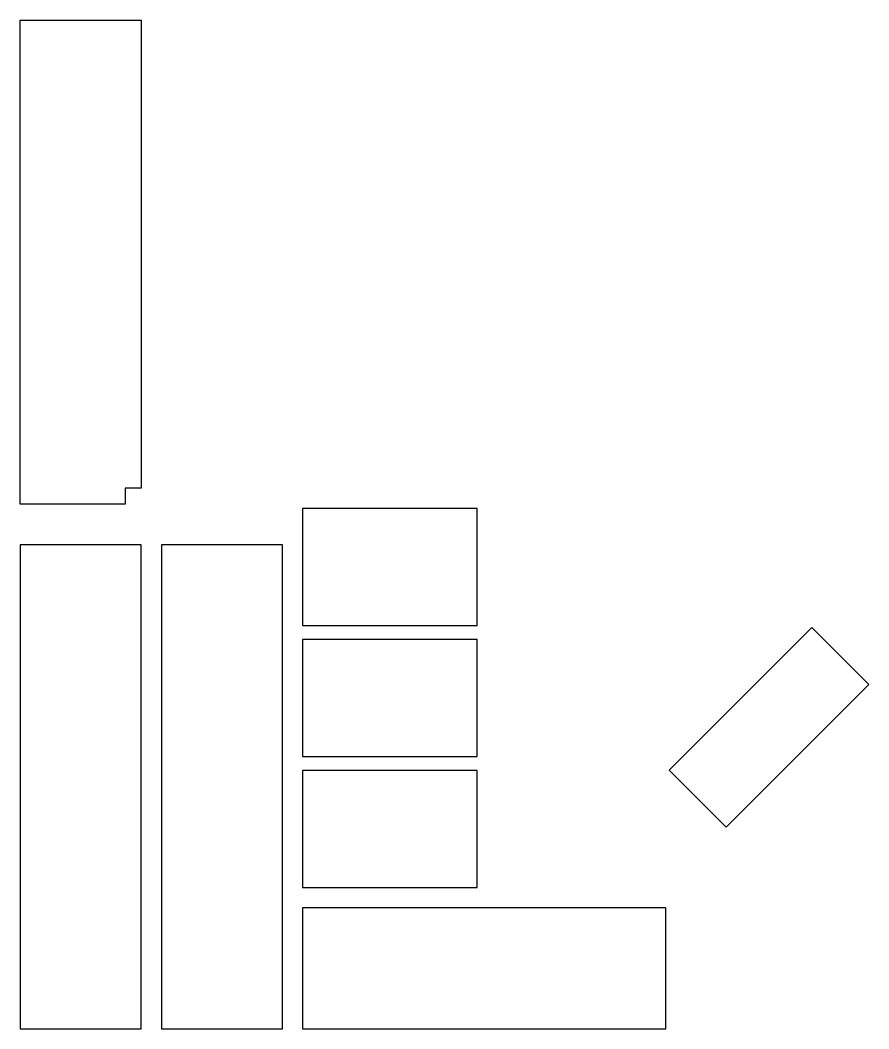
# Model space of a CAD drawing. Header units: millimetres. Extents: x 0 to 4207, y 0 to 5000.
import ezdxf

# ---------------------------------------------------------------- set-up
doc = ezdxf.new("R2010")
doc.units = ezdxf.units.MM

msp = doc.modelspace()

# ---------------------------------------------------------------- linework, layer by layer
for points in [[(0, 2600), (0, 5000), (600, 5000), (600, 2680), (520, 2680), (520, 2600)], [(1400, 2000), (2266, 2000), (2266, 2580), (1400, 2580)], [(0, 0), (600, 0), (600, 2400), (0, 2400)], [(700, 0), (1300, 0), (1300, 2400), (700, 2400)], [(3500, 1000), (4207.11, 1707.11), (3924.27, 1989.95), (3217.16, 1282.84)], [(1400, 1350), (2266, 1350), (2266, 1930), (1400, 1930)], [(1400, 700), (2266, 700), (2266, 1280), (1400, 1280)], [(1400, 0), (3200, 0), (3200, 600), (1400, 600)]]:
    msp.add_lwpolyline(points, close=True)

doc.saveas('drawing.dxf')
